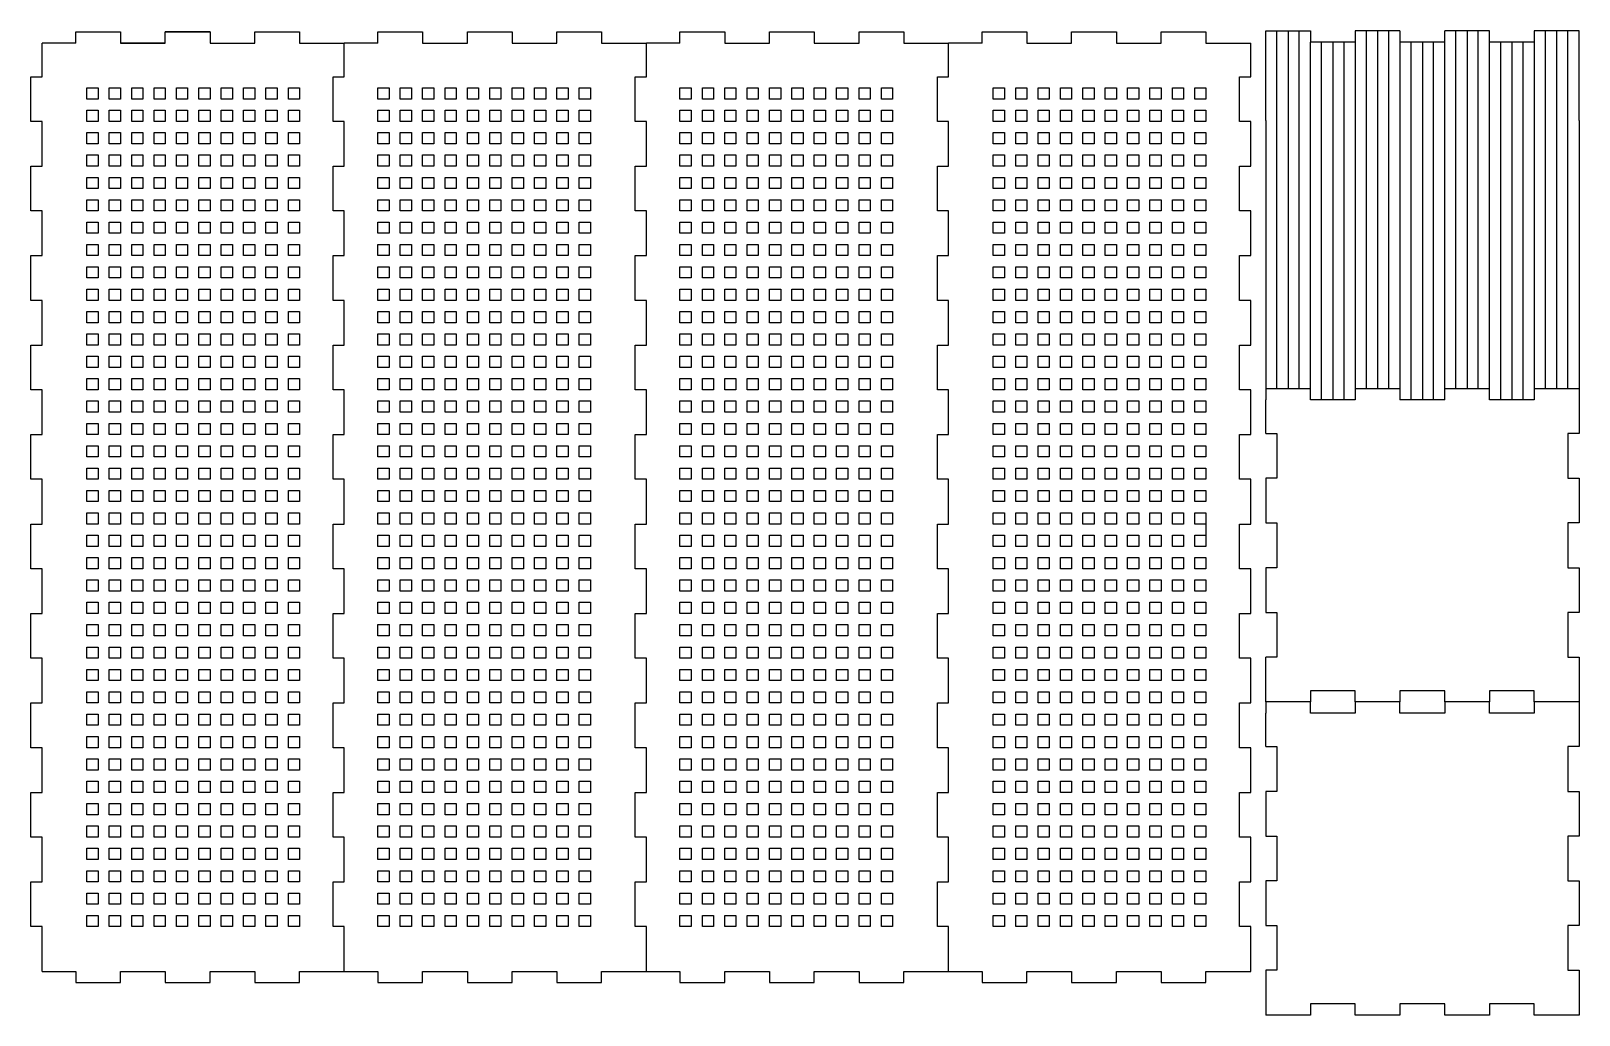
# Model space of a CAD drawing. Header units: inches. Extents: x 15 to 49.6, y 68 to 90.
import ezdxf

# ---------------------------------------------------------------- set-up
doc = ezdxf.new("R2010")
doc.units = ezdxf.units.IN
doc.header["$MEASUREMENT"] = 0
doc.layers.add('Cut', color=1, linetype='Continuous')

# ---------------------------------------------------------------- blocks, each defined once
blk = doc.blocks.new('*U53')
for p, q in [((-0.125, 0.125), (0.125, 0.125)), ((-0.125, -0.125), (-0.125, 0.125)), ((0.125, 0.125), (0.125, -0.125)), ((0.125, -0.125), (-0.125, -0.125))]:
    blk.add_line(p, q)
blk = doc.blocks.new('*U55')
at = {"layer": 'Cut', "color": 0, "linetype": 'ByBlock', "lineweight": -2, "transparency": 16777216}
for p in [(0, 0), (0.5, 0), (1, 0), (1.5, 0), (2, 0), (2.5, 0), (3, 0), (3.5, 0), (4, 0), (4.5, 0), (0, -0.5), (0.5, -0.5), (1, -0.5), (1.5, -0.5), (2, -0.5), (2.5, -0.5), (3, -0.5), (3.5, -0.5), (4, -0.5), (4.5, -0.5), (0, -1), (0.5, -1), (1, -1), (1.5, -1), (2, -1), (2.5, -1), (3, -1), (3.5, -1), (4, -1), (4.5, -1), (0, -1.5), (0.5, -1.5), (1, -1.5), (1.5, -1.5), (2, -1.5), (2.5, -1.5), (3, -1.5), (3.5, -1.5), (4, -1.5), (4.5, -1.5), (0, -2), (0.5, -2), (1, -2), (1.5, -2), (2, -2), (2.5, -2), (3, -2), (3.5, -2), (4, -2), (4.5, -2), (0, -2.5), (0.5, -2.5), (1, -2.5), (1.5, -2.5), (2, -2.5), (2.5, -2.5), (3, -2.5), (3.5, -2.5), (4, -2.5), (4.5, -2.5), (0, -3), (0.5, -3), (1, -3), (1.5, -3), (2, -3), (2.5, -3), (3, -3), (3.5, -3), (4, -3), (4.5, -3), (0, -3.5), (0.5, -3.5), (1, -3.5), (1.5, -3.5), (2, -3.5), (2.5, -3.5), (3, -3.5), (3.5, -3.5), (4, -3.5), (4.5, -3.5), (0, -4), (0.5, -4), (1, -4), (1.5, -4), (2, -4), (2.5, -4), (3, -4), (3.5, -4), (4, -4), (4.5, -4), (0, -4.5), (0.5, -4.5), (1, -4.5), (1.5, -4.5), (2, -4.5), (2.5, -4.5), (3, -4.5), (3.5, -4.5), (4, -4.5), (4.5, -4.5), (0, -5), (0.5, -5), (1, -5), (1.5, -5), (2, -5), (2.5, -5), (3, -5), (3.5, -5), (4, -5), (4.5, -5), (0, -5.5), (0.5, -5.5), (1, -5.5), (1.5, -5.5), (2, -5.5), (2.5, -5.5), (3, -5.5), (3.5, -5.5), (4, -5.5), (4.5, -5.5), (0, -6), (0.5, -6), (1, -6), (1.5, -6), (2, -6), (2.5, -6), (3, -6), (3.5, -6), (4, -6), (4.5, -6), (0, -6.5), (0.5, -6.5), (1, -6.5), (1.5, -6.5), (2, -6.5), (2.5, -6.5), (3, -6.5), (3.5, -6.5), (4, -6.5), (4.5, -6.5), (0, -7), (0.5, -7), (1, -7), (1.5, -7), (2, -7), (2.5, -7), (3, -7), (3.5, -7), (4, -7), (4.5, -7), (0, -7.5), (0.5, -7.5), (1, -7.5), (1.5, -7.5), (2, -7.5), (2.5, -7.5), (3, -7.5), (3.5, -7.5), (4, -7.5), (4.5, -7.5), (0, -8), (0.5, -8), (1, -8), (1.5, -8), (2, -8), (2.5, -8), (3, -8), (3.5, -8), (4, -8), (4.5, -8), (0, -8.5), (0.5, -8.5), (1, -8.5), (1.5, -8.5), (2, -8.5), (2.5, -8.5), (3, -8.5), (3.5, -8.5), (4, -8.5), (4.5, -8.5), (0, -9), (0.5, -9), (1, -9), (1.5, -9), (2, -9), (2.5, -9), (3, -9), (3.5, -9), (4, -9), (4.5, -9), (0, -9.5), (0.5, -9.5), (1, -9.5), (1.5, -9.5), (2, -9.5), (2.5, -9.5), (3, -9.5), (3.5, -9.5), (4, -9.5), (4.5, -9.5), (0, -10), (0.5, -10), (1, -10), (1.5, -10), (2, -10), (2.5, -10), (3, -10), (3.5, -10), (4, -10), (4.5, -10), (0, -10.5), (0.5, -10.5), (1, -10.5), (1.5, -10.5), (2, -10.5), (2.5, -10.5), (3, -10.5), (3.5, -10.5), (4, -10.5), (4.5, -10.5), (0, -11), (0.5, -11), (1, -11), (1.5, -11), (2, -11), (2.5, -11), (3, -11), (3.5, -11), (4, -11), (4.5, -11), (0, -11.5), (0.5, -11.5), (1, -11.5), (1.5, -11.5), (2, -11.5), (2.5, -11.5), (3, -11.5), (3.5, -11.5), (4, -11.5), (4.5, -11.5), (0, -12), (0.5, -12), (1, -12), (1.5, -12), (2, -12), (2.5, -12), (3, -12), (3.5, -12), (4, -12), (4.5, -12), (0, -12.5), (0.5, -12.5), (1, -12.5), (1.5, -12.5), (2, -12.5), (2.5, -12.5), (3, -12.5), (3.5, -12.5), (4, -12.5), (4.5, -12.5), (0, -13), (0.5, -13), (1, -13), (1.5, -13), (2, -13), (2.5, -13), (3, -13), (3.5, -13), (4, -13), (4.5, -13), (0, -13.5), (0.5, -13.5), (1, -13.5), (1.5, -13.5), (2, -13.5), (2.5, -13.5), (3, -13.5), (3.5, -13.5), (4, -13.5), (4.5, -13.5), (0, -14), (0.5, -14), (1, -14), (1.5, -14), (2, -14), (2.5, -14), (3, -14), (3.5, -14), (4, -14), (4.5, -14), (0, -14.5), (0.5, -14.5), (1, -14.5), (1.5, -14.5), (2, -14.5), (2.5, -14.5), (3, -14.5), (3.5, -14.5), (4, -14.5), (4.5, -14.5), (0, -15), (0.5, -15), (1, -15), (1.5, -15), (2, -15), (2.5, -15), (3, -15), (3.5, -15), (4, -15), (4.5, -15), (0, -15.5), (0.5, -15.5), (1, -15.5), (1.5, -15.5), (2, -15.5), (2.5, -15.5), (3, -15.5), (3.5, -15.5), (4, -15.5), (4.5, -15.5), (0, -16), (0.5, -16), (1, -16), (1.5, -16), (2, -16), (2.5, -16), (3, -16), (3.5, -16), (4, -16), (4.5, -16), (0, -16.5), (0.5, -16.5), (1, -16.5), (1.5, -16.5), (2, -16.5), (2.5, -16.5), (3, -16.5), (3.5, -16.5), (4, -16.5), (4.5, -16.5), (0, -17), (0.5, -17), (1, -17), (1.5, -17), (2, -17), (2.5, -17), (3, -17), (3.5, -17), (4, -17), (4.5, -17), (0, -17.5), (0.5, -17.5), (1, -17.5), (1.5, -17.5), (2, -17.5), (2.5, -17.5), (3, -17.5), (3.5, -17.5), (4, -17.5), (4.5, -17.5), (0, -18), (0.5, -18), (1, -18), (1.5, -18), (2, -18), (2.5, -18), (3, -18), (3.5, -18), (4, -18), (4.5, -18), (0, -18.5), (0.5, -18.5), (1, -18.5), (1.5, -18.5), (2, -18.5), (2.5, -18.5), (3, -18.5), (3.5, -18.5), (4, -18.5), (4.5, -18.5)]:
    blk.add_blockref('*U53', p, dxfattribs=at)
blk = doc.blocks.new('*U60')
for p, q in [((-0.125, 0.125), (0.125, 0.125)), ((-0.125, -0.125), (-0.125, 0.125)), ((0.125, 0.125), (0.125, -0.125)), ((0.125, -0.125), (-0.125, -0.125))]:
    blk.add_line(p, q)
blk = doc.blocks.new('*U62')
at = {"layer": 'Cut', "color": 0, "linetype": 'ByBlock', "lineweight": -2, "transparency": 16777216}
for p in [(0, 0), (0.5, 0), (1, 0), (1.5, 0), (2, 0), (2.5, 0), (3, 0), (3.5, 0), (4, 0), (4.5, 0), (0, -0.5), (0.5, -0.5), (1, -0.5), (1.5, -0.5), (2, -0.5), (2.5, -0.5), (3, -0.5), (3.5, -0.5), (4, -0.5), (4.5, -0.5), (0, -1), (0.5, -1), (1, -1), (1.5, -1), (2, -1), (2.5, -1), (3, -1), (3.5, -1), (4, -1), (4.5, -1), (0, -1.5), (0.5, -1.5), (1, -1.5), (1.5, -1.5), (2, -1.5), (2.5, -1.5), (3, -1.5), (3.5, -1.5), (4, -1.5), (4.5, -1.5), (0, -2), (0.5, -2), (1, -2), (1.5, -2), (2, -2), (2.5, -2), (3, -2), (3.5, -2), (4, -2), (4.5, -2), (0, -2.5), (0.5, -2.5), (1, -2.5), (1.5, -2.5), (2, -2.5), (2.5, -2.5), (3, -2.5), (3.5, -2.5), (4, -2.5), (4.5, -2.5), (0, -3), (0.5, -3), (1, -3), (1.5, -3), (2, -3), (2.5, -3), (3, -3), (3.5, -3), (4, -3), (4.5, -3), (0, -3.5), (0.5, -3.5), (1, -3.5), (1.5, -3.5), (2, -3.5), (2.5, -3.5), (3, -3.5), (3.5, -3.5), (4, -3.5), (4.5, -3.5), (0, -4), (0.5, -4), (1, -4), (1.5, -4), (2, -4), (2.5, -4), (3, -4), (3.5, -4), (4, -4), (4.5, -4), (0, -4.5), (0.5, -4.5), (1, -4.5), (1.5, -4.5), (2, -4.5), (2.5, -4.5), (3, -4.5), (3.5, -4.5), (4, -4.5), (4.5, -4.5)]:
    blk.add_blockref('*U60', p, dxfattribs=at)
blk = doc.blocks.new('*U72')
for p, q in [((-0.125, 0.125), (0.125, 0.125)), ((-0.125, -0.125), (-0.125, 0.125)), ((0.125, 0.125), (0.125, -0.125)), ((0.125, -0.125), (-0.125, -0.125))]:
    blk.add_line(p, q)
blk = doc.blocks.new('*U74')
at = {"layer": 'Cut', "color": 0, "linetype": 'ByBlock', "lineweight": -2, "transparency": 16777216}
for p in [(0, 0), (0.5, 0), (1, 0), (1.5, 0), (2, 0), (2.5, 0), (3, 0), (3.5, 0), (4, 0), (4.5, 0), (0, -0.5), (0.5, -0.5), (1, -0.5), (1.5, -0.5), (2, -0.5), (2.5, -0.5), (3, -0.5), (3.5, -0.5), (4, -0.5), (4.5, -0.5), (0, -1), (0.5, -1), (1, -1), (1.5, -1), (2, -1), (2.5, -1), (3, -1), (3.5, -1), (4, -1), (4.5, -1), (0, -1.5), (0.5, -1.5), (1, -1.5), (1.5, -1.5), (2, -1.5), (2.5, -1.5), (3, -1.5), (3.5, -1.5), (4, -1.5), (4.5, -1.5), (0, -2), (0.5, -2), (1, -2), (1.5, -2), (2, -2), (2.5, -2), (3, -2), (3.5, -2), (4, -2), (4.5, -2), (0, -2.5), (0.5, -2.5), (1, -2.5), (1.5, -2.5), (2, -2.5), (2.5, -2.5), (3, -2.5), (3.5, -2.5), (4, -2.5), (4.5, -2.5), (0, -3), (0.5, -3), (1, -3), (1.5, -3), (2, -3), (2.5, -3), (3, -3), (3.5, -3), (4, -3), (4.5, -3), (0, -3.5), (0.5, -3.5), (1, -3.5), (1.5, -3.5), (2, -3.5), (2.5, -3.5), (3, -3.5), (3.5, -3.5), (4, -3.5), (4.5, -3.5), (0, -4), (0.5, -4), (1, -4), (1.5, -4), (2, -4), (2.5, -4), (3, -4), (3.5, -4), (4, -4), (4.5, -4), (0, -4.5), (0.5, -4.5), (1, -4.5), (1.5, -4.5), (2, -4.5), (2.5, -4.5), (3, -4.5), (3.5, -4.5), (4, -4.5), (4.5, -4.5)]:
    blk.add_blockref('*U72', p, dxfattribs=at)
blk = doc.blocks.new('*U81')
for p, q in [((-0.125, 0.125), (0.125, 0.125)), ((-0.125, -0.125), (-0.125, 0.125)), ((0.125, 0.125), (0.125, -0.125)), ((0.125, -0.125), (-0.125, -0.125))]:
    blk.add_line(p, q)
blk = doc.blocks.new('*U83')
at = {"layer": 'Cut', "color": 0, "linetype": 'ByBlock', "lineweight": -2, "transparency": 16777216}
for p in [(0, 0), (0.5, 0), (1, 0), (1.5, 0), (2, 0), (2.5, 0), (3, 0), (3.5, 0), (4, 0), (4.5, 0), (0, -0.5), (0.5, -0.5), (1, -0.5), (1.5, -0.5), (2, -0.5), (2.5, -0.5), (3, -0.5), (3.5, -0.5), (4, -0.5), (4.5, -0.5), (0, -1), (0.5, -1), (1, -1), (1.5, -1), (2, -1), (2.5, -1), (3, -1), (3.5, -1), (4, -1), (4.5, -1), (0, -1.5), (0.5, -1.5), (1, -1.5), (1.5, -1.5), (2, -1.5), (2.5, -1.5), (3, -1.5), (3.5, -1.5), (4, -1.5), (4.5, -1.5), (0, -2), (0.5, -2), (1, -2), (1.5, -2), (2, -2), (2.5, -2), (3, -2), (3.5, -2), (4, -2), (4.5, -2), (0, -2.5), (0.5, -2.5), (1, -2.5), (1.5, -2.5), (2, -2.5), (2.5, -2.5), (3, -2.5), (3.5, -2.5), (4, -2.5), (4.5, -2.5), (0, -3), (0.5, -3), (1, -3), (1.5, -3), (2, -3), (2.5, -3), (3, -3), (3.5, -3), (4, -3), (4.5, -3), (0, -3.5), (0.5, -3.5), (1, -3.5), (1.5, -3.5), (2, -3.5), (2.5, -3.5), (3, -3.5), (3.5, -3.5), (4, -3.5), (4.5, -3.5), (0, -4), (0.5, -4), (1, -4), (1.5, -4), (2, -4), (2.5, -4), (3, -4), (3.5, -4), (4, -4), (4.5, -4), (0, -4.5), (0.5, -4.5), (1, -4.5), (1.5, -4.5), (2, -4.5), (2.5, -4.5), (3, -4.5), (3.5, -4.5), (4, -4.5), (4.5, -4.5), (0, -5), (0.5, -5), (1, -5), (1.5, -5), (2, -5), (2.5, -5), (3, -5), (3.5, -5), (4, -5), (4.5, -5), (0, -5.5), (0.5, -5.5), (1, -5.5), (1.5, -5.5), (2, -5.5), (2.5, -5.5), (3, -5.5), (3.5, -5.5), (4, -5.5), (4.5, -5.5), (0, -6), (0.5, -6), (1, -6), (1.5, -6), (2, -6), (2.5, -6), (3, -6), (3.5, -6), (4, -6), (4.5, -6), (0, -6.5), (0.5, -6.5), (1, -6.5), (1.5, -6.5), (2, -6.5), (2.5, -6.5), (3, -6.5), (3.5, -6.5), (4, -6.5), (4.5, -6.5), (0, -7), (0.5, -7), (1, -7), (1.5, -7), (2, -7), (2.5, -7), (3, -7), (3.5, -7), (4, -7), (4.5, -7), (0, -7.5), (0.5, -7.5), (1, -7.5), (1.5, -7.5), (2, -7.5), (2.5, -7.5), (3, -7.5), (3.5, -7.5), (4, -7.5), (4.5, -7.5), (0, -8), (0.5, -8), (1, -8), (1.5, -8), (2, -8), (2.5, -8), (3, -8), (3.5, -8), (4, -8), (4.5, -8), (0, -8.5), (0.5, -8.5), (1, -8.5), (1.5, -8.5), (2, -8.5), (2.5, -8.5), (3, -8.5), (3.5, -8.5), (4, -8.5), (4.5, -8.5)]:
    blk.add_blockref('*U81', p, dxfattribs=at)
blk = doc.blocks.new('*U90')
for p, q in [((-0.125, 0.125), (0.125, 0.125)), ((-0.125, -0.125), (-0.125, 0.125)), ((0.125, 0.125), (0.125, -0.125)), ((0.125, -0.125), (-0.125, -0.125))]:
    blk.add_line(p, q)
blk = doc.blocks.new('*U92')
at = {"layer": 'Cut', "color": 0, "linetype": 'ByBlock', "lineweight": -2, "transparency": 16777216}
for p in [(0, 0), (0.5, 0), (1, 0), (1.5, 0), (2, 0), (2.5, 0), (3, 0), (3.5, 0), (4, 0), (4.5, 0), (0, -0.5), (0.5, -0.5), (1, -0.5), (1.5, -0.5), (2, -0.5), (2.5, -0.5), (3, -0.5), (3.5, -0.5), (4, -0.5), (4.5, -0.5), (0, -1), (0.5, -1), (1, -1), (1.5, -1), (2, -1), (2.5, -1), (3, -1), (3.5, -1), (4, -1), (4.5, -1), (0, -1.5), (0.5, -1.5), (1, -1.5), (1.5, -1.5), (2, -1.5), (2.5, -1.5), (3, -1.5), (3.5, -1.5), (4, -1.5), (4.5, -1.5), (0, -2), (0.5, -2), (1, -2), (1.5, -2), (2, -2), (2.5, -2), (3, -2), (3.5, -2), (4, -2), (4.5, -2), (0, -2.5), (0.5, -2.5), (1, -2.5), (1.5, -2.5), (2, -2.5), (2.5, -2.5), (3, -2.5), (3.5, -2.5), (4, -2.5), (4.5, -2.5), (0, -3), (0.5, -3), (1, -3), (1.5, -3), (2, -3), (2.5, -3), (3, -3), (3.5, -3), (4, -3), (4.5, -3), (0, -3.5), (0.5, -3.5), (1, -3.5), (1.5, -3.5), (2, -3.5), (2.5, -3.5), (3, -3.5), (3.5, -3.5), (4, -3.5), (4.5, -3.5), (0, -4), (0.5, -4), (1, -4), (1.5, -4), (2, -4), (2.5, -4), (3, -4), (3.5, -4), (4, -4), (4.5, -4), (0, -4.5), (0.5, -4.5), (1, -4.5), (1.5, -4.5), (2, -4.5), (2.5, -4.5), (3, -4.5), (3.5, -4.5), (4, -4.5), (4.5, -4.5), (0, -5), (0.5, -5), (1, -5), (1.5, -5), (2, -5), (2.5, -5), (3, -5), (3.5, -5), (4, -5), (4.5, -5), (0, -5.5), (0.5, -5.5), (1, -5.5), (1.5, -5.5), (2, -5.5), (2.5, -5.5), (3, -5.5), (3.5, -5.5), (4, -5.5), (4.5, -5.5), (0, -6), (0.5, -6), (1, -6), (1.5, -6), (2, -6), (2.5, -6), (3, -6), (3.5, -6), (4, -6), (4.5, -6), (0, -6.5), (0.5, -6.5), (1, -6.5), (1.5, -6.5), (2, -6.5), (2.5, -6.5), (3, -6.5), (3.5, -6.5), (4, -6.5), (4.5, -6.5), (0, -7), (0.5, -7), (1, -7), (1.5, -7), (2, -7), (2.5, -7), (3, -7), (3.5, -7), (4, -7), (4.5, -7), (0, -7.5), (0.5, -7.5), (1, -7.5), (1.5, -7.5), (2, -7.5), (2.5, -7.5), (3, -7.5), (3.5, -7.5), (4, -7.5), (4.5, -7.5), (0, -8), (0.5, -8), (1, -8), (1.5, -8), (2, -8), (2.5, -8), (3, -8), (3.5, -8), (4, -8), (4.5, -8), (0, -8.5), (0.5, -8.5), (1, -8.5), (1.5, -8.5), (2, -8.5), (2.5, -8.5), (3, -8.5), (3.5, -8.5), (4, -8.5), (4.5, -8.5), (0, -9), (0.5, -9), (1, -9), (1.5, -9), (2, -9), (2.5, -9), (3, -9), (3.5, -9), (4, -9), (4.5, -9), (0, -9.5), (0.5, -9.5), (1, -9.5), (1.5, -9.5), (2, -9.5), (2.5, -9.5), (3, -9.5), (3.5, -9.5), (4, -9.5), (4.5, -9.5), (0, -10), (0.5, -10), (1, -10), (1.5, -10), (2, -10), (2.5, -10), (3, -10), (3.5, -10), (4, -10), (4.5, -10), (0, -10.5), (0.5, -10.5), (1, -10.5), (1.5, -10.5), (2, -10.5), (2.5, -10.5), (3, -10.5), (3.5, -10.5), (4, -10.5), (4.5, -10.5), (0, -11), (0.5, -11), (1, -11), (1.5, -11), (2, -11), (2.5, -11), (3, -11), (3.5, -11), (4, -11), (4.5, -11), (0, -11.5), (0.5, -11.5), (1, -11.5), (1.5, -11.5), (2, -11.5), (2.5, -11.5), (3, -11.5), (3.5, -11.5), (4, -11.5), (4.5, -11.5), (0, -12), (0.5, -12), (1, -12), (1.5, -12), (2, -12), (2.5, -12), (3, -12), (3.5, -12), (4, -12), (4.5, -12), (0, -12.5), (0.5, -12.5), (1, -12.5), (1.5, -12.5), (2, -12.5), (2.5, -12.5), (3, -12.5), (3.5, -12.5), (4, -12.5), (4.5, -12.5), (0, -13), (0.5, -13), (1, -13), (1.5, -13), (2, -13), (2.5, -13), (3, -13), (3.5, -13), (4, -13), (4.5, -13), (0, -13.5), (0.5, -13.5), (1, -13.5), (1.5, -13.5), (2, -13.5), (2.5, -13.5), (3, -13.5), (3.5, -13.5), (4, -13.5), (4.5, -13.5), (0, -14), (0.5, -14), (1, -14), (1.5, -14), (2, -14), (2.5, -14), (3, -14), (3.5, -14), (4, -14), (4.5, -14), (0, -14.5), (0.5, -14.5), (1, -14.5), (1.5, -14.5), (2, -14.5), (2.5, -14.5), (3, -14.5), (3.5, -14.5), (4, -14.5), (4.5, -14.5), (0, -15), (0.5, -15), (1, -15), (1.5, -15), (2, -15), (2.5, -15), (3, -15), (3.5, -15), (4, -15), (4.5, -15), (0, -15.5), (0.5, -15.5), (1, -15.5), (1.5, -15.5), (2, -15.5), (2.5, -15.5), (3, -15.5), (3.5, -15.5), (4, -15.5), (4.5, -15.5), (0, -16), (0.5, -16), (1, -16), (1.5, -16), (2, -16), (2.5, -16), (3, -16), (3.5, -16), (4, -16), (4.5, -16), (0, -16.5), (0.5, -16.5), (1, -16.5), (1.5, -16.5), (2, -16.5), (2.5, -16.5), (3, -16.5), (3.5, -16.5), (4, -16.5), (4.5, -16.5), (0, -17), (0.5, -17), (1, -17), (1.5, -17), (2, -17), (2.5, -17), (3, -17), (3.5, -17), (4, -17), (4.5, -17), (0, -17.5), (0.5, -17.5), (1, -17.5), (1.5, -17.5), (2, -17.5), (2.5, -17.5), (3, -17.5), (3.5, -17.5), (4, -17.5), (4.5, -17.5), (0, -18), (0.5, -18), (1, -18), (1.5, -18), (2, -18), (2.5, -18), (3, -18), (3.5, -18), (4, -18), (4.5, -18), (0, -18.5), (0.5, -18.5), (1, -18.5), (1.5, -18.5), (2, -18.5), (2.5, -18.5), (3, -18.5), (3.5, -18.5), (4, -18.5), (4.5, -18.5)]:
    blk.add_blockref('*U90', p, dxfattribs=at)
blk = doc.blocks.new('*U97')
for p, q in [((-0.125, 0.125), (0.125, 0.125)), ((-0.125, -0.125), (-0.125, 0.125)), ((0.125, 0.125), (0.125, -0.125)), ((0.125, -0.125), (-0.125, -0.125))]:
    blk.add_line(p, q)
blk = doc.blocks.new('*U99')
at = {"layer": 'Cut', "color": 0, "linetype": 'ByBlock', "lineweight": -2, "transparency": 16777216}
for p in [(0, 0), (0.5, 0), (1, 0), (1.5, 0), (2, 0), (2.5, 0), (3, 0), (3.5, 0), (4, 0), (4.5, 0), (0, -0.5), (0.5, -0.5), (1, -0.5), (1.5, -0.5), (2, -0.5), (2.5, -0.5), (3, -0.5), (3.5, -0.5), (4, -0.5), (4.5, -0.5), (0, -1), (0.5, -1), (1, -1), (1.5, -1), (2, -1), (2.5, -1), (3, -1), (3.5, -1), (4, -1), (4.5, -1), (0, -1.5), (0.5, -1.5), (1, -1.5), (1.5, -1.5), (2, -1.5), (2.5, -1.5), (3, -1.5), (3.5, -1.5), (4, -1.5), (4.5, -1.5), (0, -2), (0.5, -2), (1, -2), (1.5, -2), (2, -2), (2.5, -2), (3, -2), (3.5, -2), (4, -2), (4.5, -2), (0, -2.5), (0.5, -2.5), (1, -2.5), (1.5, -2.5), (2, -2.5), (2.5, -2.5), (3, -2.5), (3.5, -2.5), (4, -2.5), (4.5, -2.5), (0, -3), (0.5, -3), (1, -3), (1.5, -3), (2, -3), (2.5, -3), (3, -3), (3.5, -3), (4, -3), (4.5, -3), (0, -3.5), (0.5, -3.5), (1, -3.5), (1.5, -3.5), (2, -3.5), (2.5, -3.5), (3, -3.5), (3.5, -3.5), (4, -3.5), (4.5, -3.5), (0, -4), (0.5, -4), (1, -4), (1.5, -4), (2, -4), (2.5, -4), (3, -4), (3.5, -4), (4, -4), (4.5, -4), (0, -4.5), (0.5, -4.5), (1, -4.5), (1.5, -4.5), (2, -4.5), (2.5, -4.5), (3, -4.5), (3.5, -4.5), (4, -4.5), (4.5, -4.5), (0, -5), (0.5, -5), (1, -5), (1.5, -5), (2, -5), (2.5, -5), (3, -5), (3.5, -5), (4, -5), (4.5, -5), (0, -5.5), (0.5, -5.5), (1, -5.5), (1.5, -5.5), (2, -5.5), (2.5, -5.5), (3, -5.5), (3.5, -5.5), (4, -5.5), (4.5, -5.5), (0, -6), (0.5, -6), (1, -6), (1.5, -6), (2, -6), (2.5, -6), (3, -6), (3.5, -6), (4, -6), (4.5, -6), (0, -6.5), (0.5, -6.5), (1, -6.5), (1.5, -6.5), (2, -6.5), (2.5, -6.5), (3, -6.5), (3.5, -6.5), (4, -6.5), (4.5, -6.5), (0, -7), (0.5, -7), (1, -7), (1.5, -7), (2, -7), (2.5, -7), (3, -7), (3.5, -7), (4, -7), (4.5, -7), (0, -7.5), (0.5, -7.5), (1, -7.5), (1.5, -7.5), (2, -7.5), (2.5, -7.5), (3, -7.5), (3.5, -7.5), (4, -7.5), (4.5, -7.5), (0, -8), (0.5, -8), (1, -8), (1.5, -8), (2, -8), (2.5, -8), (3, -8), (3.5, -8), (4, -8), (4.5, -8), (0, -8.5), (0.5, -8.5), (1, -8.5), (1.5, -8.5), (2, -8.5), (2.5, -8.5), (3, -8.5), (3.5, -8.5), (4, -8.5), (4.5, -8.5), (0, -9), (0.5, -9), (1, -9), (1.5, -9), (2, -9), (2.5, -9), (3, -9), (3.5, -9), (4, -9), (4.5, -9), (0, -9.5), (0.5, -9.5), (1, -9.5), (1.5, -9.5), (2, -9.5), (2.5, -9.5), (3, -9.5), (3.5, -9.5), (4, -9.5), (4.5, -9.5), (0, -10), (0.5, -10), (1, -10), (1.5, -10), (2, -10), (2.5, -10), (3, -10), (3.5, -10), (4, -10), (4.5, -10), (0, -10.5), (0.5, -10.5), (1, -10.5), (1.5, -10.5), (2, -10.5), (2.5, -10.5), (3, -10.5), (3.5, -10.5), (4, -10.5), (4.5, -10.5), (0, -11), (0.5, -11), (1, -11), (1.5, -11), (2, -11), (2.5, -11), (3, -11), (3.5, -11), (4, -11), (4.5, -11), (0, -11.5), (0.5, -11.5), (1, -11.5), (1.5, -11.5), (2, -11.5), (2.5, -11.5), (3, -11.5), (3.5, -11.5), (4, -11.5), (4.5, -11.5), (0, -12), (0.5, -12), (1, -12), (1.5, -12), (2, -12), (2.5, -12), (3, -12), (3.5, -12), (4, -12), (4.5, -12), (0, -12.5), (0.5, -12.5), (1, -12.5), (1.5, -12.5), (2, -12.5), (2.5, -12.5), (3, -12.5), (3.5, -12.5), (4, -12.5), (4.5, -12.5), (0, -13), (0.5, -13), (1, -13), (1.5, -13), (2, -13), (2.5, -13), (3, -13), (3.5, -13), (4, -13), (4.5, -13), (0, -13.5), (0.5, -13.5), (1, -13.5), (1.5, -13.5), (2, -13.5), (2.5, -13.5), (3, -13.5), (3.5, -13.5), (4, -13.5), (4.5, -13.5), (0, -14), (0.5, -14), (1, -14), (1.5, -14), (2, -14), (2.5, -14), (3, -14), (3.5, -14), (4, -14), (4.5, -14), (0, -14.5), (0.5, -14.5), (1, -14.5), (1.5, -14.5), (2, -14.5), (2.5, -14.5), (3, -14.5), (3.5, -14.5), (4, -14.5), (4.5, -14.5), (0, -15), (0.5, -15), (1, -15), (1.5, -15), (2, -15), (2.5, -15), (3, -15), (3.5, -15), (4, -15), (4.5, -15), (0, -15.5), (0.5, -15.5), (1, -15.5), (1.5, -15.5), (2, -15.5), (2.5, -15.5), (3, -15.5), (3.5, -15.5), (4, -15.5), (4.5, -15.5), (0, -16), (0.5, -16), (1, -16), (1.5, -16), (2, -16), (2.5, -16), (3, -16), (3.5, -16), (4, -16), (4.5, -16), (0, -16.5), (0.5, -16.5), (1, -16.5), (1.5, -16.5), (2, -16.5), (2.5, -16.5), (3, -16.5), (3.5, -16.5), (4, -16.5), (4.5, -16.5), (0, -17), (0.5, -17), (1, -17), (1.5, -17), (2, -17), (2.5, -17), (3, -17), (3.5, -17), (4, -17), (4.5, -17), (0, -17.5), (0.5, -17.5), (1, -17.5), (1.5, -17.5), (2, -17.5), (2.5, -17.5), (3, -17.5), (3.5, -17.5), (4, -17.5), (4.5, -17.5), (0, -18), (0.5, -18), (1, -18), (1.5, -18), (2, -18), (2.5, -18), (3, -18), (3.5, -18), (4, -18), (4.5, -18), (0, -18.5), (0.5, -18.5), (1, -18.5), (1.5, -18.5), (2, -18.5), (2.5, -18.5), (3, -18.5), (3.5, -18.5), (4, -18.5), (4.5, -18.5)]:
    blk.add_blockref('*U97', p, dxfattribs=at)

msp = doc.modelspace()

# ---------------------------------------------------------------- linework, layer by layer
at = {"layer": 'Cut'}
for p, q in [((15.988, 89.682), (15.988, 89.932)), ((15.988, 89.932), (16.988, 89.932)), ((16.988, 89.932), (16.988, 89.682)), ((17.988, 89.682), (17.988, 89.932)), ((17.988, 89.932), (18.988, 89.932)), ((18.988, 89.932), (17.988, 89.932)), ((18.988, 89.932), (18.988, 89.682)), ((19.988, 89.682), (19.988, 89.932)), ((19.988, 89.932), (20.988, 89.932)), ((20.988, 89.932), (20.988, 89.682)), ((22.738, 89.682), (22.738, 89.932)), ((22.738, 89.932), (23.738, 89.932)), ((23.738, 89.932), (23.738, 89.682)), ((24.738, 89.682), (24.738, 89.932)), ((24.738, 89.932), (25.738, 89.932)), ((25.738, 89.932), (25.738, 89.682)), ((26.738, 89.682), (26.738, 89.932)), ((26.738, 89.932), (27.738, 89.932)), ((27.738, 89.932), (27.738, 89.682)), ((29.488, 89.682), (29.488, 89.932)), ((29.488, 89.932), (30.488, 89.932)), ((30.488, 89.932), (30.488, 89.682)), ((31.488, 89.682), (31.488, 89.932)), ((31.488, 89.932), (32.488, 89.932)), ((32.488, 89.932), (32.488, 89.682)), ((33.488, 89.682), (33.488, 89.932)), ((33.488, 89.932), (34.488, 89.932)), ((34.488, 89.932), (34.488, 89.682)), ((36.238, 89.682), (36.238, 89.932)), ((36.238, 89.932), (37.238, 89.932)), ((37.238, 89.932), (37.238, 89.682)), ((38.238, 89.682), (38.238, 89.932)), ((38.238, 89.932), (39.238, 89.932)), ((39.238, 89.932), (39.238, 89.682)), ((40.238, 89.682), (40.238, 89.932)), ((40.238, 89.932), (41.238, 89.932)), ((41.238, 89.932), (41.238, 89.682)), ((42.574, 87.955), (42.574, 89.955)), ((42.574, 89.955), (43.574, 89.955)), ((42.824, 81.955), (42.824, 89.955)), ((43.074, 89.955), (43.074, 81.955)), ((43.324, 81.955), (43.324, 89.955)), ((43.574, 89.955), (43.574, 89.705)), ((44.574, 89.955), (44.574, 81.705)), ((45.574, 89.955), (44.574, 89.955)), ((44.824, 81.955), (44.824, 89.955)), ((45.074, 89.955), (45.074, 81.955)), ((45.324, 81.955), (45.324, 89.955)), ((45.574, 89.955), (45.574, 81.705)), ((47.574, 89.955), (46.574, 89.955)), ((46.574, 87.955), (46.574, 89.955)), ((46.824, 81.955), (46.824, 89.955)), ((47.074, 89.955), (47.074, 81.955)), ((47.324, 81.955), (47.324, 89.955)), ((47.574, 81.705), (47.574, 89.955)), ((49.574, 89.955), (48.574, 89.955)), ((48.574, 89.955), (48.574, 87.955)), ((48.824, 81.955), (48.824, 89.955)), ((49.074, 89.955), (49.074, 81.955)), ((49.324, 81.955), (49.324, 89.955)), ((49.574, 87.955), (49.574, 89.955)), ((15.988, 89.682), (15.238, 89.682)), ((15.238, 88.932), (15.238, 89.682)), ((16.988, 89.682), (17.988, 89.682)), ((17.988, 89.682), (16.988, 89.682)), ((18.988, 89.682), (19.988, 89.682)), ((20.988, 89.682), (21.988, 89.682)), ((20.988, 89.682), (21.988, 89.682)), ((22.738, 89.682), (21.988, 89.682)), ((21.988, 88.932), (21.988, 89.682)), ((23.738, 89.682), (24.738, 89.682)), ((25.738, 89.682), (26.738, 89.682)), ((27.738, 89.682), (28.738, 89.682)), ((27.738, 89.682), (28.738, 89.682)), ((29.488, 89.682), (28.738, 89.682)), ((28.738, 88.932), (28.738, 89.682)), ((30.488, 89.682), (31.488, 89.682)), ((32.488, 89.682), (33.488, 89.682)), ((34.488, 89.682), (35.488, 89.682)), ((34.488, 89.682), (35.488, 89.682)), ((35.238, 89.682), (35.488, 89.682)), ((36.238, 89.682), (35.488, 89.682)), ((35.488, 88.932), (35.488, 89.682)), ((37.238, 89.682), (38.238, 89.682)), ((39.238, 89.682), (40.238, 89.682)), ((41.238, 89.682), (42.238, 89.682)), ((41.238, 89.682), (42.238, 89.682)), ((42.238, 88.932), (42.238, 89.682)), ((43.574, 81.705), (43.574, 89.705)), ((44.574, 89.705), (43.574, 89.705)), ((43.824, 81.705), (43.824, 89.705)), ((44.074, 89.705), (44.074, 81.705)), ((44.324, 81.705), (44.324, 89.705)), ((46.574, 89.705), (45.574, 89.705)), ((45.824, 81.705), (45.824, 89.705)), ((46.074, 89.705), (46.074, 81.705)), ((46.324, 81.705), (46.324, 89.705)), ((48.574, 89.705), (47.574, 89.705)), ((47.824, 81.705), (47.824, 89.705)), ((48.074, 89.705), (48.074, 81.705)), ((48.324, 81.705), (48.324, 89.705)), ((14.988, 87.932), (14.988, 88.932)), ((14.988, 88.932), (15.238, 88.932)), ((21.738, 87.932), (21.738, 88.932)), ((21.738, 88.932), (21.988, 88.932)), ((28.488, 87.932), (28.488, 88.932)), ((28.488, 88.932), (28.738, 88.932)), ((35.238, 87.932), (35.238, 88.932)), ((35.238, 88.932), (35.488, 88.932)), ((41.988, 87.932), (41.988, 88.932)), ((41.988, 88.932), (42.238, 88.932)), ((15.238, 87.932), (14.988, 87.932)), ((15.238, 86.932), (15.238, 87.932)), ((15.238, 86.932), (15.238, 87.932)), ((21.988, 87.932), (21.738, 87.932)), ((21.988, 86.932), (21.988, 87.932)), ((21.988, 86.932), (21.988, 87.932)), ((28.738, 87.932), (28.488, 87.932)), ((28.738, 86.932), (28.738, 87.932)), ((28.738, 86.932), (28.738, 87.932)), ((35.488, 87.932), (35.238, 87.932)), ((35.488, 86.932), (35.488, 87.932)), ((35.488, 86.932), (35.488, 87.932)), ((42.238, 87.932), (41.988, 87.932)), ((42.238, 86.932), (42.238, 87.932)), ((42.238, 86.932), (42.238, 87.932)), ((42.574, 87.955), (42.574, 81.955)), ((46.574, 81.705), (46.574, 87.955)), ((48.574, 87.955), (48.574, 81.705)), ((49.574, 87.955), (49.574, 81.955)), ((14.988, 85.932), (14.988, 86.932)), ((14.988, 86.932), (15.238, 86.932)), ((21.738, 85.932), (21.738, 86.932)), ((21.738, 86.932), (21.988, 86.932)), ((28.488, 85.932), (28.488, 86.932)), ((28.488, 86.932), (28.738, 86.932)), ((35.238, 85.932), (35.238, 86.932)), ((35.238, 86.932), (35.488, 86.932)), ((41.988, 85.932), (41.988, 86.932)), ((41.988, 86.932), (42.238, 86.932)), ((15.238, 85.932), (14.988, 85.932)), ((15.238, 84.932), (15.238, 85.932)), ((21.988, 85.932), (21.738, 85.932)), ((21.988, 84.932), (21.988, 85.932)), ((28.738, 85.932), (28.488, 85.932)), ((28.738, 84.932), (28.738, 85.932)), ((35.488, 85.932), (35.238, 85.932)), ((35.488, 84.932), (35.488, 85.932)), ((42.238, 85.932), (41.988, 85.932)), ((42.238, 84.932), (42.238, 85.932)), ((14.988, 83.932), (14.988, 84.932)), ((14.988, 84.932), (15.238, 84.932)), ((21.738, 83.932), (21.738, 84.932)), ((21.738, 84.932), (21.988, 84.932)), ((28.488, 83.932), (28.488, 84.932)), ((28.488, 84.932), (28.738, 84.932)), ((35.238, 83.932), (35.238, 84.932)), ((35.238, 84.932), (35.488, 84.932)), ((41.988, 83.932), (41.988, 84.932)), ((41.988, 84.932), (42.238, 84.932)), ((15.238, 83.932), (14.988, 83.932)), ((15.238, 82.932), (15.238, 83.932)), ((21.988, 83.932), (21.738, 83.932)), ((21.988, 82.932), (21.988, 83.932)), ((28.738, 83.932), (28.488, 83.932)), ((28.738, 82.932), (28.738, 83.932)), ((35.488, 83.932), (35.238, 83.932)), ((35.488, 82.932), (35.488, 83.932)), ((42.238, 83.932), (41.988, 83.932)), ((42.238, 82.932), (42.238, 83.932)), ((14.988, 81.932), (14.988, 82.932)), ((14.988, 82.932), (15.238, 82.932)), ((21.738, 81.932), (21.738, 82.932)), ((21.738, 82.932), (21.988, 82.932)), ((28.488, 81.932), (28.488, 82.932)), ((28.488, 82.932), (28.738, 82.932)), ((35.238, 81.932), (35.238, 82.932)), ((35.238, 82.932), (35.488, 82.932)), ((41.988, 81.932), (41.988, 82.932)), ((41.988, 82.932), (42.238, 82.932)), ((15.238, 81.932), (14.988, 81.932)), ((15.238, 80.932), (15.238, 81.932)), ((15.238, 80.932), (15.238, 81.932)), ((21.988, 81.932), (21.738, 81.932)), ((21.988, 80.932), (21.988, 81.932)), ((21.988, 80.932), (21.988, 81.932)), ((28.738, 81.932), (28.488, 81.932)), ((28.738, 80.932), (28.738, 81.932)), ((28.738, 80.932), (28.738, 81.932)), ((35.488, 81.932), (35.238, 81.932)), ((35.488, 80.932), (35.488, 81.932)), ((35.488, 80.932), (35.488, 81.932)), ((42.238, 81.932), (41.988, 81.932)), ((42.238, 80.932), (42.238, 81.932)), ((42.238, 80.932), (42.238, 81.932)), ((43.574, 81.955), (42.574, 81.955)), ((42.574, 81.955), (42.574, 81.705)), ((42.574, 80.955), (42.574, 81.705)), ((44.574, 81.705), (43.574, 81.705)), ((45.574, 81.955), (44.574, 81.955)), ((46.574, 81.705), (45.574, 81.705)), ((47.574, 81.955), (46.574, 81.955)), ((48.574, 81.705), (47.574, 81.705)), ((49.574, 81.955), (48.574, 81.955)), ((49.574, 81.955), (49.574, 80.955)), ((42.574, 80.955), (42.824, 80.955)), ((42.824, 80.955), (42.824, 79.955)), ((49.574, 80.955), (49.324, 80.955)), ((49.324, 80.955), (49.324, 79.955)), ((14.988, 79.932), (14.988, 80.932)), ((14.988, 80.932), (15.238, 80.932)), ((21.738, 79.932), (21.738, 80.932)), ((21.738, 80.932), (21.988, 80.932)), ((28.488, 79.932), (28.488, 80.932)), ((28.488, 80.932), (28.738, 80.932)), ((35.238, 79.932), (35.238, 80.932)), ((35.238, 80.932), (35.488, 80.932)), ((41.988, 79.932), (41.988, 80.932)), ((41.988, 80.932), (42.238, 80.932)), ((15.238, 79.932), (14.988, 79.932)), ((15.238, 78.932), (15.238, 79.932)), ((21.988, 79.932), (21.738, 79.932)), ((21.988, 78.932), (21.988, 79.932)), ((28.738, 79.932), (28.488, 79.932)), ((28.738, 78.932), (28.738, 79.932)), ((35.488, 79.932), (35.238, 79.932)), ((35.488, 78.932), (35.488, 79.932)), ((42.238, 79.932), (41.988, 79.932)), ((42.238, 78.932), (42.238, 79.932)), ((42.824, 79.955), (42.574, 79.955)), ((42.574, 79.955), (42.574, 78.955)), ((49.324, 79.955), (49.574, 79.955)), ((49.574, 79.955), (49.574, 78.955)), ((14.988, 77.932), (14.988, 78.932)), ((14.988, 78.932), (15.238, 78.932)), ((21.738, 77.932), (21.738, 78.932)), ((21.738, 78.932), (21.988, 78.932)), ((28.488, 77.932), (28.488, 78.932)), ((28.488, 78.932), (28.738, 78.932)), ((35.238, 77.932), (35.238, 78.932)), ((35.238, 78.932), (35.488, 78.932)), ((41.238, 78.932), (41.238, 78.682)), ((41.988, 77.932), (41.988, 78.932)), ((41.988, 78.932), (42.238, 78.932)), ((42.574, 78.955), (42.824, 78.955)), ((42.824, 78.955), (42.824, 77.955)), ((49.574, 78.955), (49.324, 78.955)), ((49.324, 78.955), (49.324, 77.955)), ((15.238, 77.932), (14.988, 77.932)), ((15.238, 76.932), (15.238, 77.932)), ((21.988, 77.932), (21.738, 77.932)), ((21.988, 76.932), (21.988, 77.932)), ((28.738, 77.932), (28.488, 77.932)), ((28.738, 76.932), (28.738, 77.932)), ((35.488, 77.932), (35.238, 77.932)), ((35.488, 76.932), (35.488, 77.932)), ((42.238, 77.932), (41.988, 77.932)), ((42.238, 76.932), (42.238, 77.932)), ((42.824, 77.955), (42.574, 77.955)), ((42.574, 77.955), (42.574, 76.955)), ((49.324, 77.955), (49.574, 77.955)), ((49.574, 77.955), (49.574, 76.955)), ((14.988, 75.932), (14.988, 76.932)), ((14.988, 76.932), (15.238, 76.932)), ((21.738, 75.932), (21.738, 76.932)), ((21.738, 76.932), (21.988, 76.932)), ((28.488, 75.932), (28.488, 76.932)), ((28.488, 76.932), (28.738, 76.932)), ((35.238, 75.932), (35.238, 76.932)), ((35.238, 76.932), (35.488, 76.932)), ((41.988, 75.932), (41.988, 76.932)), ((41.988, 76.932), (42.238, 76.932)), ((42.574, 76.955), (42.824, 76.955)), ((42.824, 76.955), (42.824, 75.955)), ((49.574, 76.955), (49.324, 76.955)), ((49.324, 76.955), (49.324, 75.955)), ((15.238, 75.932), (14.988, 75.932)), ((15.238, 74.932), (15.238, 75.932)), ((15.238, 74.932), (15.238, 75.932)), ((21.988, 75.932), (21.738, 75.932)), ((21.988, 74.932), (21.988, 75.932)), ((21.988, 74.932), (21.988, 75.932)), ((28.738, 75.932), (28.488, 75.932)), ((28.738, 74.932), (28.738, 75.932)), ((28.738, 74.932), (28.738, 75.932)), ((35.488, 75.932), (35.238, 75.932)), ((35.488, 74.932), (35.488, 75.932)), ((35.488, 74.932), (35.488, 75.932)), ((42.238, 75.932), (41.988, 75.932)), ((42.238, 74.932), (42.238, 75.932)), ((42.238, 74.932), (42.238, 75.932)), ((42.824, 75.955), (42.574, 75.955)), ((42.574, 74.955), (42.574, 75.955)), ((49.324, 75.955), (49.574, 75.955)), ((49.574, 75.955), (49.574, 74.955)), ((49.574, 75.955), (49.574, 74.955)), ((44.574, 75.205), (43.574, 75.205)), ((43.574, 75.205), (43.574, 74.955)), ((44.574, 74.955), (44.574, 75.205)), ((46.574, 75.205), (45.574, 75.205)), ((45.574, 75.205), (45.574, 74.955)), ((46.574, 74.955), (46.574, 75.205)), ((48.574, 75.205), (47.574, 75.205)), ((47.574, 75.205), (47.574, 74.955)), ((48.574, 74.955), (48.574, 75.205)), ((14.988, 73.932), (14.988, 74.932)), ((14.988, 74.932), (15.238, 74.932)), ((21.738, 73.932), (21.738, 74.932)), ((21.738, 74.932), (21.988, 74.932)), ((28.488, 73.932), (28.488, 74.932)), ((28.488, 74.932), (28.738, 74.932)), ((35.238, 73.932), (35.238, 74.932)), ((35.238, 74.932), (35.488, 74.932)), ((41.988, 73.932), (41.988, 74.932)), ((41.988, 74.932), (42.238, 74.932)), ((43.574, 74.955), (42.574, 74.955)), ((43.574, 74.955), (42.574, 74.955)), ((42.574, 74.955), (42.574, 74.705)), ((43.574, 74.705), (43.574, 74.955)), ((44.574, 74.955), (44.574, 74.705)), ((45.574, 74.955), (44.574, 74.955)), ((45.574, 74.705), (45.574, 74.955)), ((46.574, 74.955), (46.574, 74.705)), ((47.574, 74.955), (46.574, 74.955)), ((47.574, 74.705), (47.574, 74.955)), ((48.574, 74.955), (48.574, 74.705)), ((49.574, 74.955), (48.574, 74.955)), ((49.574, 74.955), (49.574, 73.955)), ((42.574, 73.955), (42.574, 74.705)), ((44.574, 74.705), (43.574, 74.705)), ((46.574, 74.705), (45.574, 74.705)), ((48.574, 74.705), (47.574, 74.705)), ((15.238, 73.932), (14.988, 73.932)), ((15.238, 72.932), (15.238, 73.932)), ((21.988, 73.932), (21.738, 73.932)), ((21.988, 72.932), (21.988, 73.932)), ((28.738, 73.932), (28.488, 73.932)), ((28.738, 72.932), (28.738, 73.932)), ((35.488, 73.932), (35.238, 73.932)), ((35.488, 72.932), (35.488, 73.932)), ((42.238, 73.932), (41.988, 73.932)), ((42.238, 72.932), (42.238, 73.932)), ((42.574, 73.955), (42.824, 73.955)), ((42.824, 73.955), (42.824, 72.955)), ((49.574, 73.955), (49.324, 73.955)), ((49.324, 73.955), (49.324, 72.955)), ((14.988, 71.932), (14.988, 72.932)), ((14.988, 72.932), (15.238, 72.932)), ((21.738, 71.932), (21.738, 72.932)), ((21.738, 72.932), (21.988, 72.932)), ((28.488, 71.932), (28.488, 72.932)), ((28.488, 72.932), (28.738, 72.932)), ((35.238, 71.932), (35.238, 72.932)), ((35.238, 72.932), (35.488, 72.932)), ((41.988, 71.932), (41.988, 72.932)), ((41.988, 72.932), (42.238, 72.932)), ((42.824, 72.955), (42.574, 72.955)), ((42.574, 72.955), (42.574, 71.955)), ((49.324, 72.955), (49.574, 72.955)), ((49.574, 72.955), (49.574, 71.955)), ((42.574, 71.955), (42.824, 71.955)), ((42.824, 71.955), (42.824, 70.955)), ((49.574, 71.955), (49.324, 71.955)), ((49.324, 71.955), (49.324, 70.955)), ((15.238, 71.932), (14.988, 71.932)), ((15.238, 70.932), (15.238, 71.932)), ((21.988, 71.932), (21.738, 71.932)), ((21.988, 70.932), (21.988, 71.932)), ((28.738, 71.932), (28.488, 71.932)), ((28.738, 70.932), (28.738, 71.932)), ((35.488, 71.932), (35.238, 71.932)), ((35.488, 70.932), (35.488, 71.932)), ((42.238, 71.932), (41.988, 71.932)), ((42.238, 70.932), (42.238, 71.932)), ((14.988, 69.932), (14.988, 70.932)), ((14.988, 70.932), (15.238, 70.932)), ((21.738, 69.932), (21.738, 70.932)), ((21.738, 70.932), (21.988, 70.932)), ((28.488, 69.932), (28.488, 70.932)), ((28.488, 70.932), (28.738, 70.932)), ((35.238, 69.932), (35.238, 70.932)), ((35.238, 70.932), (35.488, 70.932)), ((41.988, 69.932), (41.988, 70.932)), ((41.988, 70.932), (42.238, 70.932)), ((42.824, 70.955), (42.574, 70.955)), ((42.574, 70.955), (42.574, 69.955)), ((49.324, 70.955), (49.574, 70.955)), ((49.574, 70.955), (49.574, 69.955)), ((15.238, 69.932), (14.988, 69.932)), ((15.238, 68.932), (15.238, 69.932)), ((21.988, 69.932), (21.738, 69.932)), ((21.988, 68.932), (21.988, 69.932)), ((28.738, 69.932), (28.488, 69.932)), ((28.738, 68.932), (28.738, 69.932)), ((35.488, 69.932), (35.238, 69.932)), ((35.488, 68.932), (35.488, 69.932)), ((42.238, 69.932), (41.988, 69.932)), ((42.238, 68.932), (42.238, 69.932)), ((42.574, 69.955), (42.824, 69.955)), ((42.824, 69.955), (42.824, 68.955)), ((49.574, 69.955), (49.324, 69.955)), ((49.324, 69.955), (49.324, 68.955)), ((15.238, 68.932), (15.988, 68.932)), ((15.988, 68.932), (15.988, 68.682)), ((16.988, 68.682), (16.988, 68.932)), ((16.988, 68.932), (17.988, 68.932)), ((17.988, 68.932), (17.988, 68.682)), ((18.988, 68.682), (18.988, 68.932)), ((18.988, 68.932), (19.988, 68.932)), ((19.988, 68.932), (19.988, 68.682)), ((20.988, 68.682), (20.988, 68.932)), ((20.988, 68.932), (21.988, 68.932)), ((20.988, 68.932), (21.988, 68.932)), ((21.988, 68.932), (22.738, 68.932)), ((22.738, 68.932), (22.738, 68.682)), ((23.738, 68.682), (23.738, 68.932)), ((23.738, 68.932), (24.738, 68.932)), ((24.738, 68.932), (24.738, 68.682)), ((25.738, 68.682), (25.738, 68.932)), ((25.738, 68.932), (26.738, 68.932)), ((26.738, 68.932), (26.738, 68.682)), ((27.738, 68.682), (27.738, 68.932)), ((27.738, 68.932), (28.738, 68.932)), ((27.738, 68.932), (28.738, 68.932)), ((28.738, 68.932), (29.488, 68.932)), ((29.488, 68.932), (29.488, 68.682)), ((30.488, 68.682), (30.488, 68.932)), ((30.488, 68.932), (31.488, 68.932)), ((31.488, 68.932), (31.488, 68.682)), ((32.488, 68.682), (32.488, 68.932)), ((32.488, 68.932), (33.488, 68.932)), ((33.488, 68.932), (33.488, 68.682)), ((34.488, 68.682), (34.488, 68.932)), ((34.488, 68.932), (35.488, 68.932)), ((34.488, 68.932), (35.488, 68.932)), ((35.488, 68.932), (36.238, 68.932)), ((36.238, 68.932), (36.238, 68.682)), ((37.238, 68.682), (37.238, 68.932)), ((37.238, 68.932), (38.238, 68.932)), ((38.238, 68.932), (38.238, 68.682)), ((39.238, 68.682), (39.238, 68.932)), ((39.238, 68.932), (40.238, 68.932)), ((40.238, 68.932), (40.238, 68.682)), ((41.238, 68.682), (41.238, 68.932)), ((41.238, 68.932), (42.238, 68.932)), ((41.238, 68.932), (42.238, 68.932)), ((42.824, 68.955), (42.574, 68.955)), ((42.574, 68.955), (42.574, 67.955)), ((42.574, 68.955), (42.574, 67.955)), ((49.324, 68.955), (49.574, 68.955)), ((49.574, 68.955), (49.574, 67.955)), ((49.574, 68.955), (49.574, 67.955)), ((15.988, 68.682), (16.988, 68.682)), ((17.988, 68.682), (18.988, 68.682)), ((19.988, 68.682), (20.988, 68.682)), ((22.738, 68.682), (23.738, 68.682)), ((24.738, 68.682), (25.738, 68.682)), ((26.738, 68.682), (27.738, 68.682)), ((29.488, 68.682), (30.488, 68.682)), ((31.488, 68.682), (32.488, 68.682)), ((33.488, 68.682), (34.488, 68.682)), ((36.238, 68.682), (37.238, 68.682)), ((38.238, 68.682), (39.238, 68.682)), ((40.238, 68.682), (41.238, 68.682)), ((44.574, 68.205), (43.574, 68.205)), ((43.574, 68.205), (43.574, 67.955)), ((44.574, 67.955), (44.574, 68.205)), ((46.574, 68.205), (45.574, 68.205)), ((45.574, 68.205), (45.574, 67.955)), ((46.574, 67.955), (46.574, 68.205)), ((48.574, 68.205), (47.574, 68.205)), ((47.574, 68.205), (47.574, 67.955)), ((48.574, 67.955), (48.574, 68.205)), ((43.574, 67.955), (42.574, 67.955)), ((43.574, 67.955), (42.574, 67.955)), ((45.574, 67.955), (44.574, 67.955)), ((47.574, 67.955), (46.574, 67.955)), ((49.574, 67.955), (48.574, 67.955))]:
    msp.add_line(p, q, dxfattribs=at)

# ---------------------------------------------------------------- block references
for name, p in [('*U99', (16.363, 88.557)), ('*U92', (22.863, 88.557)), ('*U55', (29.613, 88.557)), ('*U62', (36.613, 88.557)), ('*U74', (36.613, 83.557)), ('*U83', (36.613, 78.557))]:
    msp.add_blockref(name, p, dxfattribs=at)

doc.saveas('drawing.dxf')
